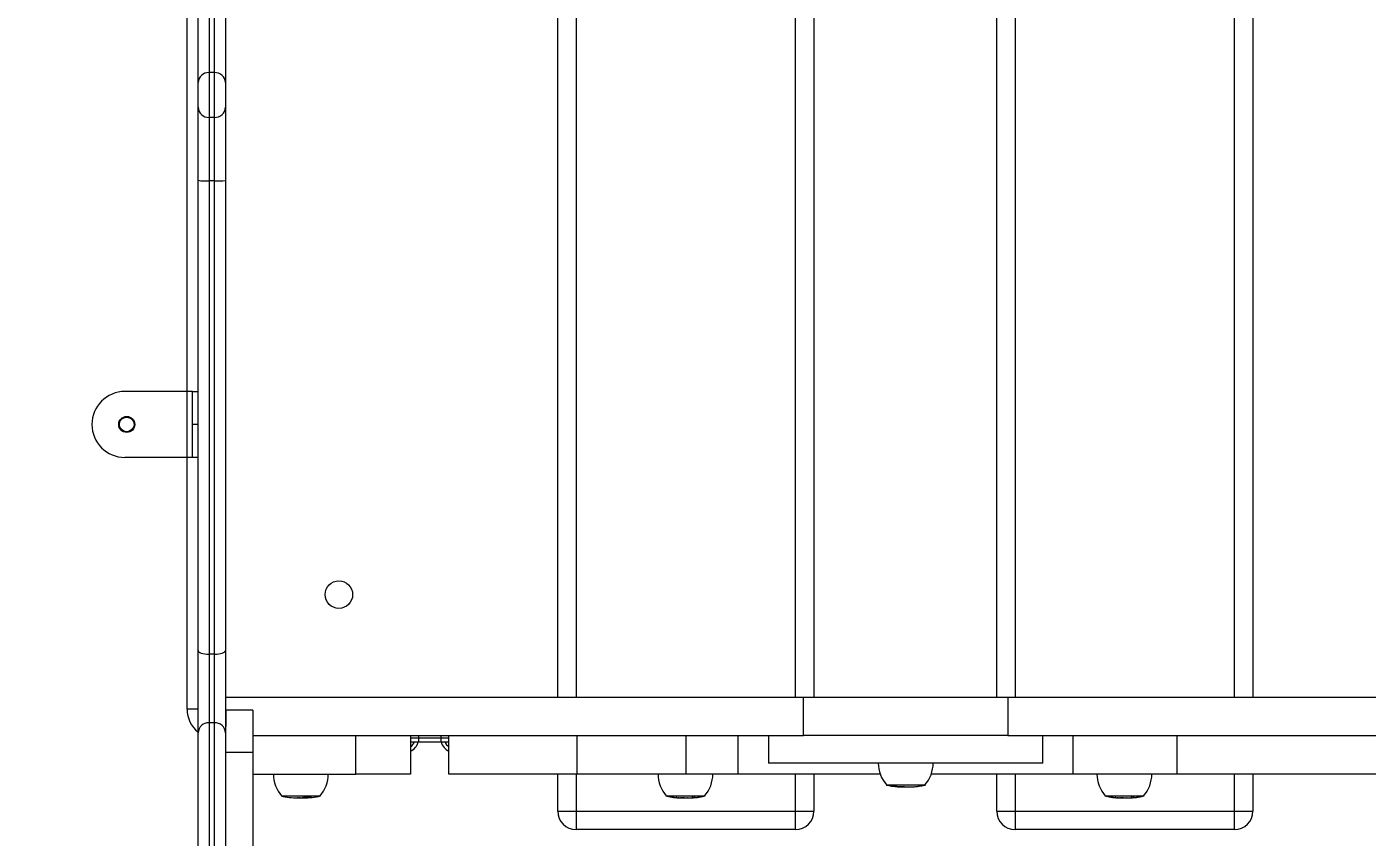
# Model space of a CAD drawing. Header units: millimetres. Extents: x -6334 to 5744, y -4425 to 2649.
# Drawn here: x -1490 to -758, y 294 to 737 of the extents above; entities that cross this region are included whole.
import ezdxf

# ---------------------------------------------------------------- set-up
doc = ezdxf.new("R2010")
doc.units = ezdxf.units.MM
for name, color, linetype in [('DIKOM_ОБЪЕКТ', 7, 'Continuous'), ('DIKOM_РАЗМЕР_ЗОНА', 7, 'Continuous'), ('DIKOM_РАЗМЕР_ОБЪЕКТА', 7, 'Continuous')]:
    doc.layers.add(name, color=color, linetype=linetype)
doc.styles.add('style1', font='arial.ttf', dxfattribs={"width": 0.8})
doc.dimstyles.new('1-50', dxfattribs={"dimtxt": 300, "dimasz": 200, "dimexe": 100, "dimexo": 0, "dimgap": 100, "dimtad": 0, "dimdec": 0, "dimtxsty": 'style1', "dimcen": 0, "dimclrd": 7, "dimclre": 7, "dimadec": 1, "dimazin": 2, "dimtfac": 1, "dimtdec": 0, "dimtmove": 0, "dimatfit": 3, "dimfxl": 0, "dimlwd": 25, "dimlwe": 18, "dimarcsym": 0})

# ---------------------------------------------------------------- blocks, each defined once
blk = doc.blocks.new('*D11')
at = {"layer": 'Defpoints', "color": 0, "transparency": 16777216}
for p in [(-4833.81, 531.61), (3566.19, 531.61), (3566.19, -3297.5)]:
    blk.add_point(p, dxfattribs=at)
at = {"layer": 'DIKOM_РАЗМЕР_ОБЪЕКТА', "color": 7, "lineweight": 18, "transparency": 16777216}
for p, q in [((-4833.81, 531.61), (-4833.81, -3397.5)), ((3566.19, 531.61), (3566.19, -3397.5))]:
    blk.add_line(p, q, dxfattribs=at)
at = {"layer": 'DIKOM_РАЗМЕР_ОБЪЕКТА', "color": 7, "lineweight": 25, "transparency": 16777216}
for p, q in [((-4633.81, -3297.5), (49.07, -3297.5)), ((3366.19, -3297.5), (965.3, -3297.5))]:
    blk.add_line(p, q, dxfattribs=at)
at = {"layer": 'DIKOM_РАЗМЕР_ОБЪЕКТА', "color": 7, "transparency": 16777216}
for points in [[(-4633.81, -3264.17), (-4633.81, -3330.84), (-4833.81, -3297.5)], [(3366.19, -3264.17), (3366.19, -3330.84), (3566.19, -3297.5)]]:
    blk.add_solid(points, dxfattribs=at)
at = {"layer": 'DIKOM_РАЗМЕР_ОБЪЕКТА', "color": 0, "transparency": 16777216, "insert": (507.19, -3297.5), "char_height": 300, "attachment_point": 5, "style": 'style1'}
blk.add_mtext('8400', dxfattribs=at)
blk = doc.blocks.new('*D12')
at = {"layer": 'Defpoints', "color": 0, "transparency": 16777216}
for p in [(-6333.81, 699.5), (5066.19, 699.5), (-6333.81, -4228.5)]:
    blk.add_point(p, dxfattribs=at)
at = {"layer": 'DIKOM_РАЗМЕР_ЗОНА', "color": 7, "lineweight": 18, "transparency": 16777216}
for p, q in [((-6333.81, 699.5), (-6333.81, -4328.5)), ((5066.19, 699.5), (5066.19, -4328.5))]:
    blk.add_line(p, q, dxfattribs=at)
at = {"layer": 'DIKOM_РАЗМЕР_ЗОНА', "color": 7, "lineweight": 25, "transparency": 16777216}
for p, q in [((-6133.81, -4228.5), (-32.7, -4228.5)), ((4866.19, -4228.5), (1047.08, -4228.5))]:
    blk.add_line(p, q, dxfattribs=at)
at = {"layer": 'DIKOM_РАЗМЕР_ЗОНА', "color": 7, "transparency": 16777216}
for points in [[(-6133.81, -4195.17), (-6133.81, -4261.84), (-6333.81, -4228.5)], [(4866.19, -4195.17), (4866.19, -4261.84), (5066.19, -4228.5)]]:
    blk.add_solid(points, dxfattribs=at)
at = {"layer": 'DIKOM_РАЗМЕР_ЗОНА', "color": 0, "transparency": 16777216, "insert": (507.19, -4228.5), "char_height": 300, "attachment_point": 5, "style": 'style1'}
blk.add_mtext('11400', dxfattribs=at)

msp = doc.modelspace()

# ---------------------------------------------------------------- linework, layer by layer
at = {"layer": 'DIKOM_ОБЪЕКТ', "color": 7, "linetype": 'Continuous', "lineweight": 15}
for p, q in [((-1200.22, 370.5), (-1200.22, 1028.5)), ((-1190.22, 1028.5), (-1190.22, 370.5)), ((-1070.22, 370.5), (-1070.22, 1028.5)), ((-1060.22, 1028.5), (-1060.22, 370.5)), ((-960.22, 370.5), (-960.22, 1028.5)), ((-950.22, 1028.5), (-950.22, 370.5)), ((-830.22, 370.5), (-830.22, 1028.5)), ((-820.22, 1028.5), (-820.22, 370.5)), ((-1402.86, 537.5), (-1402.86, 861.5)), ((-1396.86, 706.24), (-1396.86, 746.14)), ((-1390.86, 746.44), (-1390.86, 711.75)), ((-1387.86, 711.75), (-1387.86, 746.44)), ((-1381.86, 746.14), (-1381.86, 706.24)), ((-1387.86, 711.75), (-1390.86, 711.75)), ((-1396.86, 652.86), (-1396.86, 692.76)), ((-1381.86, 692.76), (-1381.86, 652.86)), ((-1387.86, 687.25), (-1390.86, 687.25)), ((-1390.86, 687.25), (-1390.86, 652.56)), ((-1387.86, 652.56), (-1387.86, 687.25)), ((-1396.86, 395.95), (-1396.86, 652.86)), ((-1387.86, 652.56), (-1390.86, 652.56)), ((-1390.86, 652.56), (-1390.86, 393.97)), ((-1387.86, 393.97), (-1387.86, 652.56)), ((-1381.86, 652.86), (-1381.86, 395.95)), ((-1402.86, 537.5), (-1436.86, 537.5)), ((-1402.86, 501.5), (-1402.86, 537.5)), ((-1399.86, 537.5), (-1402.86, 537.5)), ((-1399.86, 537.5), (-1396.86, 537.5)), ((-1399.86, 519.5), (-1399.86, 537.5)), ((-1396.86, 519.5), (-1399.86, 519.5)), ((-1399.86, 501.5), (-1399.86, 519.5)), ((-1402.86, 501.5), (-1436.86, 501.5)), ((-1399.86, 501.5), (-1402.86, 501.5)), ((-1402.86, 363.86), (-1402.86, 501.5)), ((-1396.86, 501.5), (-1399.86, 501.5)), ((-1396.86, 351.02), (-1396.86, 395.95)), ((-1381.86, 395.95), (-1381.86, 351.02)), ((-1387.86, 393.97), (-1390.86, 393.97)), ((-1390.86, 393.97), (-1390.86, 356.52)), ((-1387.86, 356.52), (-1387.86, 393.97)), ((-1381.86, 370.5), (-1065.83, 370.5)), ((-1065.83, 349.5), (-1065.83, 370.5)), ((-1065.83, 370.5), (-954.12, 370.5)), ((-954.12, 370.5), (-954.12, 349.5)), ((-954.12, 370.5), (-708.73, 370.5)), ((-1396.86, 363.86), (-1402.86, 363.86)), ((-1366.96, 363.42), (-1381.76, 363.42)), ((-1381.76, 363.42), (-1381.76, 354.38)), ((-1366.96, 363.42), (-1366.96, 354.38)), ((-1390.86, 356.52), (-1390.86, 277.81)), ((-1387.86, 356.52), (-1390.86, 356.52)), ((-1387.86, 277.81), (-1387.86, 356.52)), ((-1381.76, 354.38), (-1381.86, 354.38)), ((-1366.86, 354.38), (-1366.96, 354.38)), ((-1366.86, 354.38), (-1366.86, 340.29)), ((-1396.86, 272.37), (-1396.86, 351.02)), ((-1381.86, 351.02), (-1381.86, 272.37)), ((-1366.86, 349.5), (-1065.83, 349.5)), ((-1310.68, 328.5), (-1310.68, 349.5)), ((-1280.68, 349.5), (-1280.68, 328.5)), ((-1276.22, 348.12), (-1280.68, 348.12)), ((-1280.68, 346.12), (-1276.22, 346.12)), ((-1276.22, 348.12), (-1276.22, 349.5)), ((-1264.22, 348.12), (-1276.22, 348.12)), ((-1276.22, 346.12), (-1276.22, 348.12)), ((-1276.22, 346.12), (-1264.22, 346.12)), ((-1264.22, 349.5), (-1264.22, 348.12)), ((-1264.22, 348.12), (-1264.22, 346.12)), ((-1259.68, 348.12), (-1264.22, 348.12)), ((-1264.22, 346.12), (-1259.69, 346.12)), ((-1259.68, 328.5), (-1259.68, 349.5)), ((-1189.68, 328.5), (-1189.68, 349.5)), ((-1129.95, 328.5), (-1129.95, 349.5)), ((-1101.56, 328.5), (-1101.56, 349.5)), ((-1084.95, 349.5), (-1084.95, 334.5)), ((-954.12, 349.5), (-1065.83, 349.5)), ((-954.12, 349.5), (-708.73, 349.5)), ((-934.95, 334.5), (-934.95, 349.5)), ((-918.35, 328.5), (-918.35, 349.5)), ((-861.56, 328.5), (-861.56, 349.5)), ((-1366.86, 340.29), (-1381.86, 340.29)), ((-1366.86, 340.29), (-1366.86, 261.75)), ((-934.95, 334.5), (-1084.95, 334.5)), ((-1366.86, 328.5), (-1310.68, 328.5)), ((-1280.68, 328.5), (-1310.68, 328.5)), ((-1189.68, 328.5), (-1259.68, 328.5)), ((-1200.22, 308.12), (-1200.22, 328.5)), ((-1190.22, 328.5), (-1190.22, 308.12)), ((-1129.95, 328.5), (-1189.68, 328.5)), ((-1101.56, 328.5), (-1129.95, 328.5)), ((-1023.91, 328.5), (-1101.56, 328.5)), ((-1070.22, 308.12), (-1070.22, 328.5)), ((-1060.22, 328.5), (-1060.22, 308.12)), ((-1020.75, 322.5), (-999.15, 322.5)), ((-918.35, 328.5), (-996, 328.5)), ((-960.22, 308.12), (-960.22, 328.5)), ((-950.22, 328.5), (-950.22, 308.12)), ((-861.56, 328.5), (-918.35, 328.5)), ((-678.35, 328.5), (-861.56, 328.5)), ((-830.22, 308.12), (-830.22, 328.5)), ((-820.22, 328.5), (-820.22, 308.12)), ((-1351.48, 316.5), (-1329.88, 316.5)), ((-1342.02, 315.45), (-1341.28, 315.45)), ((-1341.28, 315.45), (-1340.85, 315.45)), ((-1340.85, 315.45), (-1339.33, 315.45)), ((-1339.88, 315.58), (-1339.5, 315.64)), ((-1336.92, 315.57), (-1339.88, 315.58)), ((-1339.5, 315.64), (-1336.97, 315.69)), ((-1339.33, 315.45), (-1339.21, 315.45)), ((-1339.21, 315.45), (-1339.2, 315.45)), ((-1336.15, 315.71), (-1339.19, 315.6)), ((-1339.19, 315.6), (-1336.68, 315.61)), ((-1339.19, 315.6), (-1339.19, 315.6)), ((-1338.42, 315.87), (-1338.08, 315.96)), ((-1336.81, 315.73), (-1338.42, 315.87)), ((-1338.08, 315.96), (-1335.12, 315.96)), ((-1337.85, 315.88), (-1335.9, 315.76)), ((-1337.84, 315.88), (-1337.85, 315.88)), ((-1335.37, 315.89), (-1337.84, 315.88)), ((-1336.68, 315.61), (-1336.92, 315.57)), ((-1336.44, 315.72), (-1336.44, 315.72)), ((-1335.9, 315.76), (-1336.15, 315.71)), ((-1335.12, 315.96), (-1335.37, 315.89)), ((-1141.21, 316.5), (-1119.61, 316.5)), ((-1137.47, 315.85), (-1137.92, 315.91)), ((-1137.91, 315.91), (-1137.9, 315.92)), ((-1137.9, 315.92), (-1136.69, 315.76)), ((-1137.47, 315.86), (-1137.47, 315.84)), ((-1137.47, 315.84), (-1137.45, 315.84)), ((-1137.45, 315.84), (-1136.7, 315.75)), ((-1134.32, 315.54), (-1134.31, 315.55)), ((-1133.88, 315.51), (-1134.32, 315.54)), ((-1134.31, 315.55), (-1133.86, 315.52)), ((-1133.88, 315.51), (-1133.88, 315.52)), ((-1132.61, 315.47), (-1133.06, 315.48)), ((-1133.04, 315.49), (-1132.59, 315.47)), ((-1132.61, 315.47), (-1132.61, 315.47)), ((-1132.6, 315.45), (-1132.6, 315.47)), ((-1132.6, 315.45), (-1132.6, 315.47)), ((-1132, 315.45), (-1132.18, 315.45)), ((-1131.88, 315.45), (-1130.93, 315.45)), ((-1130.63, 315.45), (-1129.58, 315.45)), ((-1129.58, 315.45), (-1129.47, 315.45)), ((-1129.32, 315.45), (-1129.49, 315.45)), ((-1129.25, 315.45), (-1128.93, 315.45)), ((-1126.55, 315.52), (-1126.55, 316)), ((-1125.96, 315.58), (-1125.95, 315.58)), ((-1125.95, 315.58), (-1125.24, 315.64)), ((-1125.52, 315.61), (-1125.95, 315.58)), ((-1125.52, 315.61), (-1125.52, 315.62)), ((-1125.5, 315.6), (-1125.51, 315.61)), ((-1125.5, 315.6), (-1125.5, 315.62)), ((-1125.48, 315.6), (-1125.5, 315.6)), ((-1125.06, 315.65), (-1125.48, 315.6)), ((-1125.48, 315.6), (-1125.48, 315.62)), ((-1125.24, 315.64), (-1124.64, 315.68)), ((-1123.86, 315.77), (-1123.22, 315.87)), ((-1123.05, 315.88), (-1123.49, 315.83)), ((-1123.22, 315.87), (-1122.59, 315.96)), ((-1123.05, 315.88), (-1123.05, 315.9)), ((-1123.04, 315.88), (-1123.05, 315.88)), ((-1123.05, 315.88), (-1123.04, 315.88)), ((-1122.61, 315.96), (-1123.04, 315.89)), ((-1123.04, 315.88), (-1123.04, 315.9)), ((-1122.61, 315.96), (-1122.61, 315.96)), ((-1122.59, 315.96), (-1122.6, 315.96)), ((-1017.64, 321.91), (-1016.82, 321.92)), ((-1017.1, 321.84), (-1017.64, 321.91)), ((-1016.35, 321.74), (-1017.1, 321.84)), ((-1017.1, 321.84), (-1016.47, 321.84)), ((-1016.82, 321.92), (-1015.64, 321.76)), ((-1016.47, 321.84), (-1016.47, 321.87)), ((-1016.47, 321.84), (-1015.74, 321.75)), ((-1015.74, 321.77), (-1015.74, 321.75)), ((-1013.7, 321.51), (-1014.14, 321.54)), ((-1013.98, 321.54), (-1013.33, 321.55)), ((-1013.33, 321.55), (-1012.89, 321.52)), ((-1012.47, 321.47), (-1012.63, 321.47)), ((-1012.09, 321.48), (-1011.65, 321.47)), ((-1010.66, 321.45), (-1011.47, 321.45)), ((-1011.43, 321.45), (-1011.4, 321.45)), ((-1011.4, 321.45), (-1010.81, 321.45)), ((-1010.16, 321.45), (-1009.82, 321.45)), ((-1009.82, 321.45), (-1008.87, 321.45)), ((-1008.87, 321.45), (-1008.62, 321.45)), ((-1008.62, 321.45), (-1008.48, 321.45)), ((-1005.38, 321.58), (-1005.2, 321.58)), ((-1005.2, 321.58), (-1004.51, 321.64)), ((-1004.86, 321.6), (-1004.88, 321.6)), ((-1004.51, 321.64), (-1004.45, 321.65)), ((-1002.54, 321.87), (-1001.92, 321.96)), ((-901.21, 316.5), (-879.61, 316.5)), ((-897.47, 315.85), (-897.92, 315.91)), ((-897.91, 315.91), (-897.9, 315.92)), ((-897.9, 315.92), (-896.69, 315.76)), ((-897.47, 315.86), (-897.47, 315.84)), ((-897.47, 315.84), (-897.45, 315.84)), ((-897.45, 315.84), (-896.7, 315.75)), ((-894.32, 315.54), (-894.31, 315.55)), ((-893.88, 315.51), (-894.32, 315.54)), ((-894.31, 315.55), (-893.86, 315.52)), ((-893.88, 315.51), (-893.88, 315.52)), ((-892.61, 315.47), (-893.06, 315.48)), ((-893.04, 315.49), (-892.59, 315.47)), ((-892.61, 315.47), (-892.61, 315.47)), ((-892.6, 315.45), (-892.6, 315.47)), ((-892.6, 315.45), (-892.6, 315.47)), ((-892, 315.45), (-892.18, 315.45)), ((-891.88, 315.45), (-890.93, 315.45)), ((-890.63, 315.45), (-889.58, 315.45)), ((-889.58, 315.45), (-889.47, 315.45)), ((-889.32, 315.45), (-889.49, 315.45)), ((-889.25, 315.45), (-888.93, 315.45)), ((-886.55, 315.52), (-886.55, 316)), ((-885.96, 315.58), (-885.95, 315.58)), ((-885.95, 315.58), (-885.24, 315.64)), ((-885.52, 315.61), (-885.95, 315.58)), ((-885.52, 315.61), (-885.52, 315.62)), ((-885.5, 315.6), (-885.51, 315.61)), ((-885.5, 315.6), (-885.5, 315.62)), ((-885.48, 315.6), (-885.5, 315.6)), ((-885.06, 315.65), (-885.48, 315.6)), ((-885.48, 315.6), (-885.48, 315.62)), ((-885.24, 315.64), (-884.64, 315.68)), ((-883.86, 315.77), (-883.22, 315.87)), ((-883.05, 315.88), (-883.49, 315.83)), ((-883.22, 315.87), (-882.59, 315.96)), ((-883.05, 315.88), (-883.05, 315.9)), ((-883.04, 315.88), (-883.05, 315.88)), ((-883.05, 315.88), (-883.04, 315.88)), ((-882.61, 315.96), (-883.04, 315.89)), ((-883.04, 315.88), (-883.04, 315.9)), ((-882.61, 315.96), (-882.61, 315.96)), ((-882.59, 315.96), (-882.6, 315.96)), ((-1200.22, 308.12), (-1190.22, 308.12)), ((-1190.22, 308.12), (-1070.22, 308.12)), ((-1190.22, 308.12), (-1190.22, 298.12)), ((-1070.22, 308.12), (-1060.22, 308.12)), ((-1070.22, 298.12), (-1070.22, 308.12)), ((-960.22, 308.12), (-950.22, 308.12)), ((-950.22, 308.12), (-950.22, 298.12)), ((-950.22, 308.12), (-830.22, 308.12)), ((-830.22, 298.12), (-830.22, 308.12)), ((-830.22, 308.12), (-820.22, 308.12)), ((-1070.22, 298.12), (-1190.22, 298.12)), ((-830.22, 298.12), (-950.22, 298.12))]:
    msp.add_line(p, q, dxfattribs=at)
at = {"layer": 'DIKOM_ОБЪЕКТ', "color": 7, "linetype": 'Continuous', "lineweight": 15, "flags": 128}
for points in [[(-1396.86, 395.95), (-1396.75, 395.57), (-1396.41, 395.19), (-1395.85, 394.85), (-1395.11, 394.55), (-1394.2, 394.3), (-1393.16, 394.12), (-1392.04, 394.01), (-1390.86, 393.97)], [(-1387.86, 393.97), (-1386.69, 394.01), (-1385.57, 394.12), (-1384.53, 394.3), (-1383.62, 394.55), (-1382.88, 394.85), (-1382.32, 395.19), (-1381.98, 395.57), (-1381.86, 395.95)], [(-1123.48, 315.8), (-1123.43, 315.81), (-1123.37, 315.82), (-1123.32, 315.83), (-1123.26, 315.83), (-1123.21, 315.84), (-1123.16, 315.85), (-1123.1, 315.86), (-1123.05, 315.86)], [(-1004.92, 321.6), (-1004.91, 321.6), (-1004.9, 321.6), (-1004.89, 321.6), (-1004.88, 321.6), (-1004.87, 321.6), (-1004.87, 321.6), (-1004.86, 321.6), (-1004.85, 321.6)], [(-883.48, 315.8), (-883.43, 315.81), (-883.37, 315.82), (-883.32, 315.83), (-883.26, 315.83), (-883.21, 315.84), (-883.16, 315.85), (-883.1, 315.86), (-883.05, 315.86)]]:
    msp.add_lwpolyline(points, dxfattribs=at)
at = {"layer": 'DIKOM_ОБЪЕКТ', "color": 7, "linetype": 'Continuous', "lineweight": 15}
for centre, radius in [((-1435.86, 519.5), 4.4), ((-1435.86, 519.5), 4), ((-1319.86, 426.5), 7.5)]:
    msp.add_circle(centre, radius, dxfattribs=at)
for centre, radius, start, end in [((-1391.1, 705.98), 5.77, 87.665, 177.4533), ((-1387.63, 705.98), 5.77, 2.54579, 92.33591), ((-1391.1, 693.02), 5.77, 182.5467, 272.335), ((-1387.63, 693.02), 5.77, 267.66409, 357.45421), ((-1392.37, 682.15), 29.62, 261.26861, 272.90796), ((-1386.36, 682.14), 29.62, 267.09182, 278.73161), ((-1436.86, 519.5), 18, 90, 180), ((-1436.86, 519.5), 18, 180, 270), ((-1386.86, 363.86), 16, 180, 231.31781), ((-1391.1, 350.76), 5.77, 87.64905, 177.41981), ((-1387.63, 350.76), 5.77, 2.57927, 92.35186), ((-1284.22, 348.12), 8, 296.33344, 345.52247), ((-1284.22, 348.12), 6, 306.26063, 340.52876), ((-1256.22, 348.12), 8, 194.47753, 244.37114), ((-1256.22, 348.12), 6, 199.47124, 234.77984), ((-1006.28, 334.66), 18.68, 180.49093, 220.62116), ((-1013.63, 334.66), 18.68, 319.37884, 359.50907), ((-1337, 328.66), 18.68, 180.49093, 220.62116), ((-1344.35, 328.66), 18.68, 319.37884, 359.50907), ((-1126.73, 328.66), 18.68, 180.49093, 220.62116), ((-1134.08, 328.66), 18.68, 319.37884, 359.50907), ((-1011.43, 363.28), 41.84, 257.12038, 261.4115), ((-1008.48, 363.28), 41.84, 279.01816, 282.87962), ((-886.73, 328.66), 18.68, 180.49093, 220.62116), ((-894.08, 328.66), 18.68, 319.37884, 359.50907), ((-1342.15, 357.28), 41.84, 257.12038, 269.73701), ((-1339.2, 357.28), 41.84, 270, 282.87962), ((-1131.88, 357.28), 41.84, 257.12038, 261.69958), ((-1131.88, 357.28), 41.84, 262.3311, 265.09736), ((-1131.88, 357.28), 41.84, 265.74802, 266.64999), ((-1131.88, 357.28), 41.84, 267.27458, 268.39587), ((-1131.88, 357.28), 41.84, 269.59572, 270), ((-1128.93, 357.28), 41.84, 270, 272.64345), ((-1128.93, 357.28), 41.84, 273.27142, 274.07339), ((-1128.93, 357.28), 41.84, 274.69774, 275.30981), ((-1128.93, 357.28), 41.84, 275.88897, 276.9689), ((-1128.93, 357.28), 41.84, 278.71513, 282.87962), ((-1011.43, 363.28), 41.84, 261.4115, 262.37557), ((-1011.43, 363.28), 41.84, 264.91522, 266.49954), ((-1008.48, 363.28), 41.84, 270, 272.58395), ((-1008.48, 363.28), 41.84, 273.18705, 274.24516), ((-1008.48, 363.28), 41.84, 275.52389, 278.04445), ((-891.88, 357.28), 41.84, 257.12038, 261.69958), ((-891.88, 357.28), 41.84, 262.3311, 265.09736), ((-891.88, 357.28), 41.84, 265.74802, 266.64999), ((-891.88, 357.28), 41.84, 267.27458, 268.39587), ((-891.88, 357.28), 41.84, 269.59572, 270), ((-888.93, 357.28), 41.84, 270, 272.64345), ((-888.93, 357.28), 41.84, 273.27142, 274.07339), ((-888.93, 357.28), 41.84, 274.69774, 275.30981), ((-888.93, 357.28), 41.84, 275.88897, 276.9689), ((-888.93, 357.28), 41.84, 278.71513, 282.87962), ((-1190.22, 308.12), 10, 180, 270), ((-1070.22, 308.12), 10, 270, 0), ((-950.22, 308.12), 10, 180, 270), ((-830.22, 308.12), 10, 270, 0)]:
    msp.add_arc(centre, radius, start, end, dxfattribs=at)
for points, knots in [([(-1390.86, 711.75), (-1390.86, 711.14), (-1390.86, 709.92), (-1390.86, 707.6), (-1390.86, 705.14), (-1390.86, 702.7), (-1390.86, 700.03), (-1390.86, 697.14), (-1390.86, 694.71), (-1390.86, 692.84), (-1390.86, 690.94), (-1390.86, 688.97), (-1390.86, 687.83), (-1390.86, 687.25)], [0, 0, 0, 0, 0.12207, 0.243757, 0.335626, 0.40826, 0.482097, 0.566441, 0.64951, 0.709302, 0.769159, 0.884435, 1, 1, 1, 1]), ([(-1387.86, 687.25), (-1387.86, 687.86), (-1387.86, 689.08), (-1387.86, 691.39), (-1387.86, 693.86), (-1387.86, 696.3), (-1387.86, 698.97), (-1387.86, 701.86), (-1387.86, 704.29), (-1387.86, 706.16), (-1387.86, 708.06), (-1387.86, 710.03), (-1387.86, 711.17), (-1387.86, 711.75)], [0, 0, 0, 0, 0.122069, 0.24374, 0.335629, 0.408238, 0.482075, 0.566446, 0.649514, 0.709284, 0.76916, 0.884436, 1, 1, 1, 1]), ([(-1396.86, 692.76), (-1396.86, 693.21), (-1396.86, 694.09), (-1396.86, 695.77), (-1396.86, 697.41), (-1396.86, 698.74), (-1396.86, 699.66), (-1396.86, 700.53), (-1396.86, 701.63), (-1396.86, 703.18), (-1396.86, 704.84), (-1396.86, 705.77), (-1396.86, 706.24)], [0, 0, 0, 0, 0.149173, 0.297827, 0.415896, 0.470731, 0.507074, 0.54307, 0.59625, 0.687651, 0.843495, 1, 1, 1, 1]), ([(-1381.86, 706.24), (-1381.86, 705.79), (-1381.86, 704.91), (-1381.86, 703.23), (-1381.86, 701.59), (-1381.86, 700.26), (-1381.86, 699.34), (-1381.86, 698.47), (-1381.86, 697.37), (-1381.86, 695.82), (-1381.86, 694.16), (-1381.86, 693.23), (-1381.86, 692.76)], [0, 0, 0, 0, 0.149173, 0.297853, 0.415923, 0.470718, 0.507106, 0.543101, 0.596243, 0.687644, 0.843515, 1, 1, 1, 1]), ([(-1342.47, 315.45), (-1342.4, 315.45), (-1342.28, 315.45), (-1342.17, 315.45), (-1342.13, 315.45)], [0, 0, 0, 0, 0.623797, 1, 1, 1, 1]), ([(-1342.26, 315.45), (-1342.31, 315.45), (-1342.38, 315.45), (-1342.45, 315.45), (-1342.47, 315.45)], [0, 0, 0, 0, 0.774379, 1, 1, 1, 1]), ([(-1342.01, 315.45), (-1342.03, 315.45), (-1342.07, 315.45), (-1342.11, 315.45), (-1342.13, 315.45)], [0, 0, 0, 0, 0.4565907, 1, 1, 1, 1]), ([(-1340.99, 315.45), (-1341.09, 315.45), (-1341.32, 315.45), (-1341.44, 315.45), (-1341.39, 315.46), (-1341.22, 315.47), (-1341.13, 315.47)], [0, 0, 0, 0, 0.210787, 0.498788, 0.748658, 1, 1, 1, 1]), ([(-1340.85, 315.45), (-1340.95, 315.45), (-1341.08, 315.45), (-1341.21, 315.45), (-1341.24, 315.45)], [0, 0, 0, 0, 0.738219, 1, 1, 1, 1]), ([(-1341.13, 315.47), (-1341.01, 315.48), (-1340.78, 315.49), (-1340.26, 315.5), (-1339.71, 315.51), (-1339.18, 315.52), (-1338.87, 315.52), (-1338.71, 315.52)], [0, 0, 0, 0, 0.212035, 0.426466, 0.611749, 0.809699, 1, 1, 1, 1]), ([(-1340.84, 315.45), (-1340.89, 315.45), (-1340.99, 315.45), (-1341, 315.45), (-1340.91, 315.46), (-1340.81, 315.46), (-1340.78, 315.46)], [0, 0, 0, 0, 0.265555, 0.557196, 0.868285, 1, 1, 1, 1]), ([(-1340.78, 315.46), (-1340.67, 315.47), (-1340.48, 315.48), (-1340.12, 315.48), (-1339.91, 315.49), (-1339.84, 315.49)], [0, 0, 0, 0, 0.462888, 0.800502, 1, 1, 1, 1]), ([(-1338.44, 315.46), (-1338.55, 315.46), (-1338.73, 315.45), (-1339.08, 315.45), (-1339.28, 315.45), (-1339.35, 315.45)], [0, 0, 0, 0, 0.460524, 0.800277, 1, 1, 1, 1]), ([(-1339.22, 315.45), (-1339.24, 315.45), (-1339.28, 315.45), (-1339.32, 315.45), (-1339.34, 315.45)], [0, 0, 0, 0, 0.641815, 1, 1, 1, 1]), ([(-1338.09, 315.47), (-1338.21, 315.46), (-1338.43, 315.46), (-1338.8, 315.45), (-1339.04, 315.45), (-1339.1, 315.45)], [0, 0, 0, 0, 0.434845, 0.874437, 1, 1, 1, 1]), ([(-1338.71, 315.52), (-1338.5, 315.51), (-1338.14, 315.51), (-1337.86, 315.5), (-1337.79, 315.49), (-1337.9, 315.48), (-1338.04, 315.47), (-1338.09, 315.47)], [0, 0, 0, 0, 0.284259, 0.485099, 0.686015, 0.881316, 1, 1, 1, 1]), ([(-1338.25, 315.48), (-1338.25, 315.48), (-1338.23, 315.47), (-1338.31, 315.47), (-1338.4, 315.46), (-1338.44, 315.46)], [0, 0, 0, 0, 0.094122, 0.644559, 1, 1, 1, 1]), ([(-1336.97, 315.69), (-1336.92, 315.7), (-1336.82, 315.7), (-1336.64, 315.71), (-1336.52, 315.72), (-1336.44, 315.72)], [0, 0, 0, 0, 0.283526, 0.567087, 1, 1, 1, 1]), ([(-1336.44, 315.72), (-1336.5, 315.72), (-1336.6, 315.72), (-1336.72, 315.73), (-1336.78, 315.73), (-1336.81, 315.73)], [0, 0, 0, 0, 0.499889, 0.749821, 1, 1, 1, 1]), ([(-1136.7, 315.75), (-1136.54, 315.73), (-1136.28, 315.7), (-1135.94, 315.66), (-1135.7, 315.63), (-1135.5, 315.61), (-1135.46, 315.6), (-1135.46, 315.6), (-1135.46, 315.6)], [0, 0, 0, 0, 0.230046, 0.367325, 0.505557, 0.689852, 0.956885, 1, 1, 1, 1]), ([(-1136.69, 315.76), (-1136.45, 315.73), (-1136.07, 315.69), (-1135.61, 315.64), (-1135.29, 315.6), (-1135.04, 315.57), (-1135.02, 315.57), (-1135, 315.56)], [0, 0, 0, 0, 0.255385, 0.400701, 0.545893, 0.749465, 1, 1, 1, 1]), ([(-1135, 315.56), (-1135.03, 315.57), (-1135.08, 315.57), (-1135.29, 315.6), (-1135.43, 315.61), (-1135.46, 315.61)], [0, 0, 0, 0, 0.613648, 0.923231, 1, 1, 1, 1]), ([(-1133.86, 315.52), (-1133.86, 315.51), (-1133.86, 315.5), (-1133.87, 315.5), (-1133.87, 315.51)], [0, 0, 0, 0, 0.416685, 1, 1, 1, 1]), ([(-1133.05, 315.47), (-1133.05, 315.47), (-1133.04, 315.47), (-1133.04, 315.48), (-1133.04, 315.49)], [0, 0, 0, 0, 0.792572, 1, 1, 1, 1]), ([(-1132.6, 315.45), (-1132.6, 315.46), (-1132.6, 315.46), (-1132.6, 315.46), (-1132.61, 315.47)], [0, 0, 0, 0, 0.363233, 1, 1, 1, 1]), ([(-1132.59, 315.47), (-1132.59, 315.47), (-1132.59, 315.46), (-1132.59, 315.46), (-1132.6, 315.45)], [0, 0, 0, 0, 0.343989, 1, 1, 1, 1]), ([(-1132.6, 315.45), (-1132.49, 315.45), (-1131.95, 315.45), (-1131.35, 315.45), (-1130.86, 315.45), (-1130.79, 315.45)], [0, 0, 0, 0, 0.179406, 0.896966, 1, 1, 1, 1]), ([(-1131.66, 315.45), (-1131.68, 315.45), (-1131.79, 315.45), (-1131.9, 315.45), (-1132, 315.45)], [0, 0, 0, 0, 0.1301115, 1, 1, 1, 1]), ([(-1131.66, 315.45), (-1131.6, 315.45), (-1131.27, 315.45), (-1130.85, 315.45), (-1130.41, 315.45), (-1130.23, 315.45), (-1130.15, 315.45)], [0, 0, 0, 0, 0.130751, 0.653756, 0.839719, 1, 1, 1, 1]), ([(-1130.93, 315.45), (-1130.94, 315.45), (-1131.17, 315.45), (-1131.41, 315.45), (-1131.65, 315.45)], [0, 0, 0, 0, 0.019644, 1, 1, 1, 1]), ([(-1130.79, 315.45), (-1130.66, 315.45), (-1130.45, 315.45), (-1130.23, 315.45), (-1130.15, 315.45)], [0, 0, 0, 0, 0.623835, 1, 1, 1, 1]), ([(-1129.6, 315.45), (-1129.48, 315.45), (-1129.25, 315.45), (-1128.75, 315.46), (-1128.39, 315.47), (-1128.22, 315.47)], [0, 0, 0, 0, 0.344607, 0.671386, 1, 1, 1, 1]), ([(-1129.4, 315.45), (-1129.38, 315.45), (-1129.33, 315.45), (-1129.09, 315.45), (-1128.77, 315.45), (-1128.46, 315.46), (-1128.27, 315.46), (-1128.22, 315.46)], [0, 0, 0, 0, 0.244295, 0.459373, 0.674066, 0.902979, 1, 1, 1, 1]), ([(-1128.22, 315.47), (-1128.02, 315.48), (-1127.63, 315.49), (-1127.13, 315.5), (-1126.77, 315.51), (-1126.58, 315.52), (-1126.56, 315.52), (-1126.55, 315.52)], [0, 0, 0, 0, 0.212044, 0.426461, 0.611731, 0.809615, 1, 1, 1, 1]), ([(-1128.22, 315.46), (-1128.04, 315.47), (-1127.73, 315.48), (-1127.37, 315.48), (-1127.12, 315.49), (-1127.02, 315.49), (-1127.01, 315.49), (-1127, 315.49)], [0, 0, 0, 0, 0.2539, 0.439112, 0.623995, 0.848245, 1, 1, 1, 1]), ([(-1126.55, 315.52), (-1126.58, 315.51), (-1126.62, 315.51), (-1126.84, 315.51), (-1127, 315.5), (-1127, 315.5)], [0, 0, 0, 0, 0.570531, 0.973902, 1, 1, 1, 1]), ([(-1014.83, 321.6), (-1014.9, 321.6), (-1014.99, 321.6), (-1015.25, 321.62), (-1015.5, 321.65), (-1015.85, 321.68), (-1016.14, 321.71), (-1016.32, 321.73), (-1016.35, 321.74)], [0, 0, 0, 0, 0.306062, 0.46161, 0.588424, 0.743735, 0.947728, 1, 1, 1, 1]), ([(-1014.39, 321.56), (-1014.49, 321.57), (-1014.63, 321.57), (-1015.01, 321.6), (-1015.35, 321.63), (-1015.6, 321.66), (-1015.74, 321.67), (-1015.75, 321.67)], [0, 0, 0, 0, 0.422728, 0.636037, 0.808453, 0.980474, 1, 1, 1, 1]), ([(-1015.74, 321.75), (-1015.58, 321.73), (-1015.33, 321.7), (-1015.03, 321.66), (-1014.84, 321.63), (-1014.74, 321.61), (-1014.78, 321.6), (-1014.83, 321.6), (-1014.83, 321.6)], [0, 0, 0, 0, 0.230053, 0.367377, 0.505553, 0.689845, 0.956869, 1, 1, 1, 1]), ([(-1015.64, 321.76), (-1015.41, 321.73), (-1015.04, 321.69), (-1014.64, 321.64), (-1014.4, 321.6), (-1014.28, 321.57), (-1014.35, 321.57), (-1014.39, 321.56)], [0, 0, 0, 0, 0.2553914, 0.4006713, 0.5458685, 0.7494906, 1, 1, 1, 1]), ([(-1012.89, 321.52), (-1012.95, 321.51), (-1013.22, 321.48), (-1013.49, 321.5), (-1013.7, 321.51)], [0, 0, 0, 0, 0.224994, 1, 1, 1, 1]), ([(-1012.67, 321.47), (-1012.51, 321.47), (-1012.32, 321.46), (-1012.12, 321.48), (-1012.09, 321.48)], [0, 0, 0, 0, 0.843946, 1, 1, 1, 1]), ([(-1012.18, 321.45), (-1012.21, 321.45), (-1012.31, 321.46), (-1012.4, 321.46), (-1012.47, 321.47)], [0, 0, 0, 0, 0.363151, 1, 1, 1, 1]), ([(-1011.65, 321.47), (-1011.69, 321.47), (-1011.82, 321.46), (-1011.95, 321.45), (-1012.04, 321.45)], [0, 0, 0, 0, 0.3439082, 1, 1, 1, 1]), ([(-1012.04, 321.45), (-1011.91, 321.45), (-1011.27, 321.45), (-1010.56, 321.45), (-1009.98, 321.45), (-1009.91, 321.45)], [0, 0, 0, 0, 0.179426, 0.897017, 1, 1, 1, 1]), ([(-1011.07, 321.45), (-1010.99, 321.45), (-1010.6, 321.45), (-1010.1, 321.45), (-1009.59, 321.45), (-1009.38, 321.45), (-1009.28, 321.45)], [0, 0, 0, 0, 0.130786, 0.653812, 0.839761, 1, 1, 1, 1]), ([(-1009.91, 321.45), (-1009.78, 321.45), (-1009.57, 321.45), (-1009.36, 321.45), (-1009.28, 321.45)], [0, 0, 0, 0, 0.62392, 1, 1, 1, 1]), ([(-1008.87, 321.45), (-1008.73, 321.45), (-1008.45, 321.45), (-1007.91, 321.46), (-1007.57, 321.47), (-1007.39, 321.47)], [0, 0, 0, 0, 0.334001, 0.666077, 1, 1, 1, 1]), ([(-1008.78, 321.45), (-1008.75, 321.45), (-1008.67, 321.45), (-1008.4, 321.45), (-1008.04, 321.45), (-1007.72, 321.46), (-1007.54, 321.46), (-1007.48, 321.46)], [0, 0, 0, 0, 0.152381, 0.393629, 0.634421, 0.891147, 1, 1, 1, 1]), ([(-1007.48, 321.46), (-1007.31, 321.47), (-1007.02, 321.48), (-1006.73, 321.49), (-1006.58, 321.49), (-1006.58, 321.49), (-1006.58, 321.49)], [0, 0, 0, 0, 0.331339, 0.572979, 0.814333, 1, 1, 1, 1]), ([(-1007.39, 321.47), (-1007.2, 321.48), (-1006.83, 321.49), (-1006.42, 321.5), (-1006.19, 321.51), (-1006.16, 321.51), (-1006.15, 321.51)], [0, 0, 0, 0, 0.298483, 0.600286, 0.860995, 1, 1, 1, 1]), ([(-896.7, 315.75), (-896.54, 315.73), (-896.28, 315.7), (-895.94, 315.66), (-895.7, 315.63), (-895.5, 315.61), (-895.46, 315.6), (-895.46, 315.6), (-895.46, 315.6)], [0, 0, 0, 0, 0.230047, 0.367327, 0.505554, 0.68985, 0.956885, 1, 1, 1, 1]), ([(-896.69, 315.76), (-896.45, 315.73), (-896.07, 315.69), (-895.61, 315.64), (-895.29, 315.6), (-895.04, 315.57), (-895.02, 315.57), (-895, 315.56)], [0, 0, 0, 0, 0.255386, 0.400698, 0.54589, 0.749463, 1, 1, 1, 1]), ([(-895, 315.56), (-895.03, 315.57), (-895.08, 315.57), (-895.29, 315.6), (-895.43, 315.61), (-895.46, 315.61)], [0, 0, 0, 0, 0.6136474, 0.9232239, 1, 1, 1, 1]), ([(-893.86, 315.52), (-893.86, 315.51), (-893.86, 315.5), (-893.87, 315.5), (-893.87, 315.51)], [0, 0, 0, 0, 0.4166852, 1, 1, 1, 1]), ([(-893.05, 315.47), (-893.05, 315.47), (-893.04, 315.47), (-893.04, 315.48), (-893.04, 315.49)], [0, 0, 0, 0, 0.792572, 1, 1, 1, 1]), ([(-892.6, 315.45), (-892.6, 315.46), (-892.6, 315.46), (-892.6, 315.46), (-892.61, 315.47)], [0, 0, 0, 0, 0.363233, 1, 1, 1, 1]), ([(-892.59, 315.47), (-892.59, 315.47), (-892.59, 315.46), (-892.59, 315.46), (-892.6, 315.45)], [0, 0, 0, 0, 0.3439891, 1, 1, 1, 1]), ([(-892.6, 315.45), (-892.49, 315.45), (-891.95, 315.45), (-891.35, 315.45), (-890.86, 315.45), (-890.79, 315.45)], [0, 0, 0, 0, 0.179406, 0.896966, 1, 1, 1, 1]), ([(-891.66, 315.45), (-891.68, 315.45), (-891.79, 315.45), (-891.9, 315.45), (-892, 315.45)], [0, 0, 0, 0, 0.130097, 1, 1, 1, 1]), ([(-891.66, 315.45), (-891.6, 315.45), (-891.27, 315.45), (-890.85, 315.45), (-890.41, 315.45), (-890.23, 315.45), (-890.15, 315.45)], [0, 0, 0, 0, 0.130757, 0.653761, 0.839724, 1, 1, 1, 1]), ([(-890.93, 315.45), (-890.94, 315.45), (-891.17, 315.45), (-891.41, 315.45), (-891.65, 315.45)], [0, 0, 0, 0, 0.019637, 1, 1, 1, 1]), ([(-890.79, 315.45), (-890.66, 315.45), (-890.45, 315.45), (-890.23, 315.45), (-890.15, 315.45)], [0, 0, 0, 0, 0.623849, 1, 1, 1, 1]), ([(-889.6, 315.45), (-889.48, 315.45), (-889.25, 315.45), (-888.75, 315.46), (-888.39, 315.47), (-888.22, 315.47)], [0, 0, 0, 0, 0.344603, 0.671393, 1, 1, 1, 1]), ([(-889.4, 315.45), (-889.38, 315.45), (-889.33, 315.45), (-889.09, 315.45), (-888.77, 315.45), (-888.46, 315.46), (-888.27, 315.46), (-888.22, 315.46)], [0, 0, 0, 0, 0.2442977, 0.459368, 0.6740595, 0.9029714, 1, 1, 1, 1]), ([(-888.22, 315.47), (-888.02, 315.48), (-887.63, 315.49), (-887.13, 315.5), (-886.77, 315.51), (-886.58, 315.52), (-886.56, 315.52), (-886.55, 315.52)], [0, 0, 0, 0, 0.212044, 0.426461, 0.611731, 0.809615, 1, 1, 1, 1]), ([(-888.22, 315.46), (-888.04, 315.47), (-887.73, 315.48), (-887.37, 315.48), (-887.12, 315.49), (-887.02, 315.49), (-887.01, 315.49), (-887, 315.49)], [0, 0, 0, 0, 0.253901, 0.439103, 0.623995, 0.848244, 1, 1, 1, 1]), ([(-886.55, 315.52), (-886.58, 315.51), (-886.62, 315.51), (-886.84, 315.51), (-887, 315.5), (-887, 315.5)], [0, 0, 0, 0, 0.5705273, 0.9739022, 1, 1, 1, 1])]:
    msp.add_open_spline(points, degree=3, knots=knots, dxfattribs=at)

# ---------------------------------------------------------------- dimensions: what is measured, and where the dimension line sits
at = {"layer": 'DIKOM_РАЗМЕР_ЗОНА'}
dim = msp.add_linear_dim(base=(-6333.81, -4228.5), p1=(5066.19, 699.5), p2=(-6333.81, 699.5), dimstyle='1-50', dxfattribs=at)
dim.commit()
dim.dimension.update_dxf_attribs({"geometry": '*D12', "text_midpoint": (507.19, -4228.5), "dimtype": 160})
at = {"layer": 'DIKOM_РАЗМЕР_ОБЪЕКТА'}
dim = msp.add_linear_dim(base=(3566.19, -3297.5), p1=(-4833.81, 531.61), p2=(3566.19, 531.61), dimstyle='1-50', dxfattribs=at)
dim.commit()
dim.dimension.update_dxf_attribs({"geometry": '*D11', "text_midpoint": (507.19, -3297.5), "dimtype": 160})

doc.saveas('drawing.dxf')
